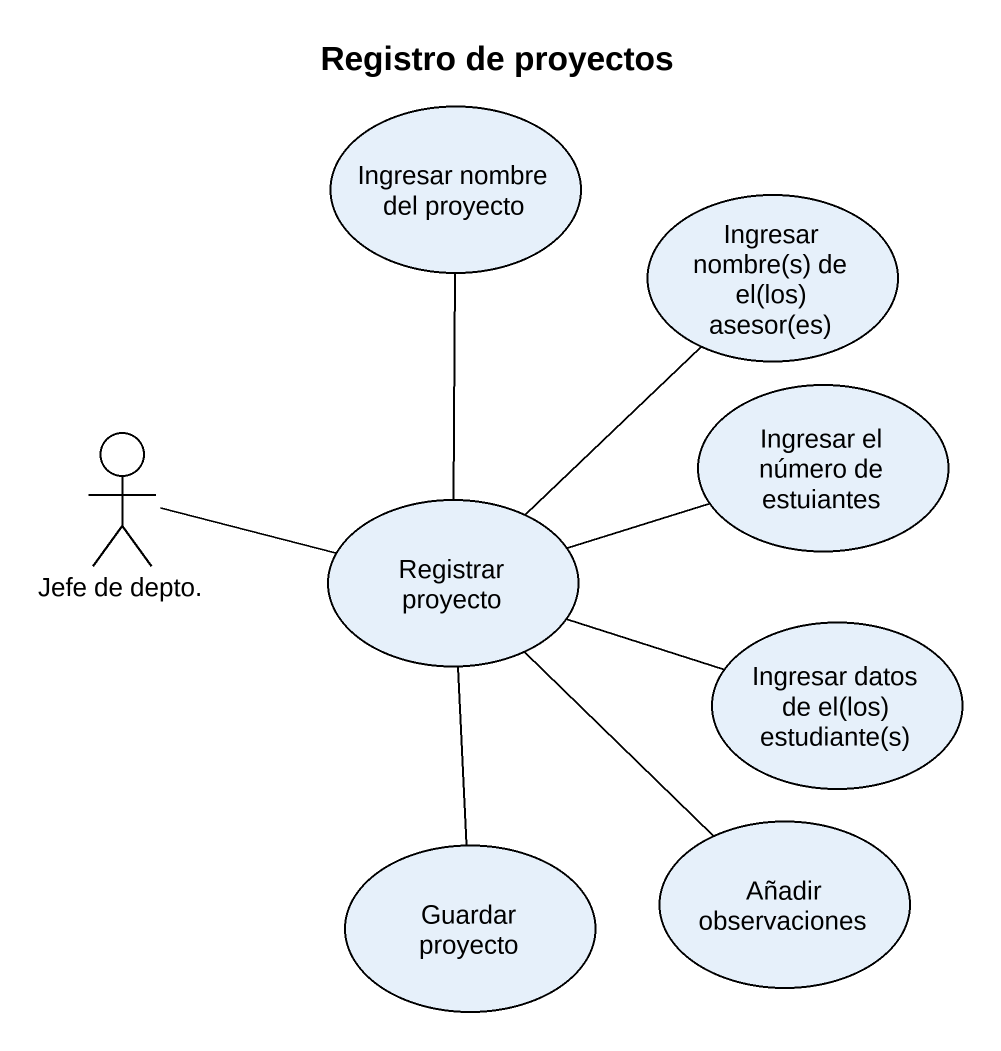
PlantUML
@startuml
title Registro de proyectos
usecase "Ingresar nombre del proyecto" as Ingresar_nombre_del_proyecto
usecase "Ingresar nombre(s) de el(los) asesor(es)" as Ingresar_nombre_s_de_el_los
usecase "Ingresar el número de estuiantes" as Ingresar_el_número_de
actor "Jefe de depto." as Jefe_de_depto
usecase "Registrar proyecto" as Registrar_proyecto
usecase "Ingresar datos de el(los) estudiante(s)" as Ingresar_datos_de_el_los
usecase "Guardar proyecto" as Guardar_proyecto
usecase "Añadir observaciones" as Añadir_observaciones
Jefe_de_depto -right- Registrar_proyecto
Registrar_proyecto -up- Ingresar_nombre_del_proyecto
Registrar_proyecto -up- Ingresar_nombre_s_de_el_los
Registrar_proyecto -right- Ingresar_el_número_de
Registrar_proyecto -right- Ingresar_datos_de_el_los
Registrar_proyecto -- Guardar_proyecto
Registrar_proyecto -- Añadir_observaciones
@enduml
